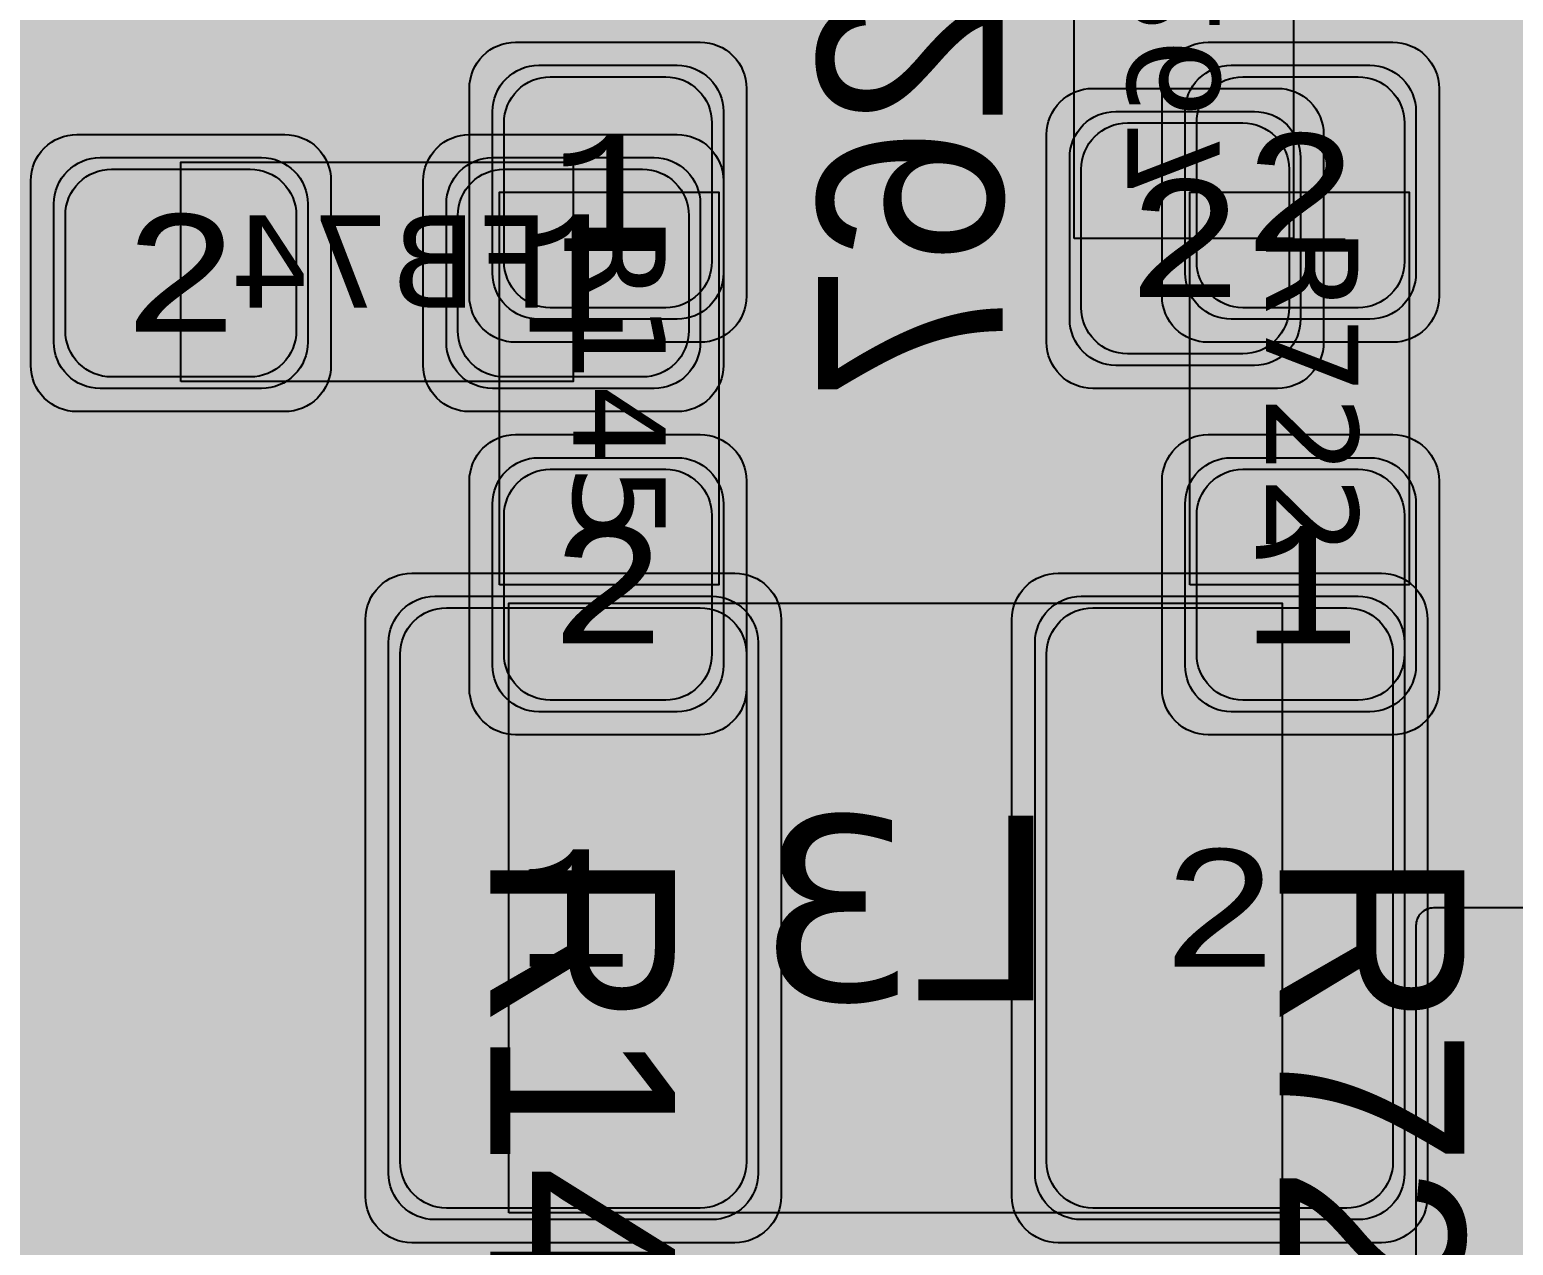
# Model space of a CAD drawing. Extents: x -28 to 199, y -61 to 255.
# Drawn here: x 75 to 81.42, y 243.54 to 248.8 of the extents above; entities that cross this region are included whole.
import ezdxf
from ezdxf.enums import TextEntityAlignment as Align

# ---------------------------------------------------------------- set-up
doc = ezdxf.new("R2010")
doc.units = 0
doc.header["$MEASUREMENT"] = 0
for name, color, linetype in [('ASSEMBLY_OUTLINES_BTM', 191, 'CONTINUOUS'), ('ASSEMBLY_OUTLINES_TOP', 102, 'CONTINUOUS'), ('ASSEMBLY_PART_NUMBERS_BTM', 191, 'CONTINUOUS'), ('ASSEMBLY_PART_NUMBERS_TOP', 102, 'CONTINUOUS'), ('ASSEMBLY_REF_DES_BTM', 191, 'CONTINUOUS'), ('ASSEMBLY_REF_DES_TOP', 102, 'CONTINUOUS'), ('GENERATED_SILKSCREEN_BTM', 255, 'CONTINUOUS'), ('GENERATED_SILKSCREEN_TOP', 140, 'CONTINUOUS'), ('PART_PADS_SMD_BTM', 10, 'CONTINUOUS'), ('PART_PADS_SMD_TOP', 150, 'CONTINUOUS'), ('PIN_NUMBERS_BTM', 8, 'CONTINUOUS'), ('PIN_NUMBERS_TOP', 8, 'CONTINUOUS'), ('PLACEMENT_OUTLINES_BTM', 222, 'CONTINUOUS'), ('PLACEMENT_OUTLINES_TOP', 130, 'CONTINUOUS'), ('PLANE_DATA_LAYER_TOP', 150, 'CONTINUOUS'), ('PLANE_SHAPES_LAYER_2', 230, 'CONTINUOUS'), ('PLANE_SHAPES_LAYER_3', 81, 'CONTINUOUS'), ('PLANE_SHAPES_LAYER_TOP', 150, 'CONTINUOUS'), ('SILKSCREEN_OUTLINES_BTM', 211, 'CONTINUOUS'), ('SILKSCREEN_OUTLINES_TOP', 150, 'CONTINUOUS'), ('SILKSCREEN_REF_DES_BTM', 211, 'CONTINUOUS'), ('SILKSCREEN_REF_DES_TOP', 150, 'CONTINUOUS'), ('SOLDERMASK_PADS_BTM', 12, 'CONTINUOUS'), ('SOLDERMASK_PADS_TOP', 180, 'CONTINUOUS'), ('SOLDERPASTE_PADS_BTM', 12, 'CONTINUOUS'), ('SOLDERPASTE_PADS_TOP', 180, 'CONTINUOUS'), ('TRACES_LAYER_BOTTOM', 10, 'CONTINUOUS'), ('TRACES_LAYER_TOP', 150, 'CONTINUOUS')]:
    doc.layers.add(name, color=color, linetype=linetype)
doc.styles.add('COURIER_NEW', font='COUR.TTF')
doc.styles.add('VERDANA', font='verdana.TTF')
doc.styles.add('VERIBEST_GERBER_0', font='txt')

msp = doc.modelspace()

# ---------------------------------------------------------------- hatches: boundary and pattern name
at = {"layer": 'PLANE_DATA_LAYER_TOP'}
h = msp.add_hatch(color=256, dxfattribs=at)
h.paths.add_polyline_path([(80, 232.365844, -0.1989099556854013), (79.977682, 232.311963), (76.210945, 228.545226, -0.1989133663345171), (76.157063, 228.522908), (59.914305, 228.522908, -0.198913366334503), (59.860423, 228.545226), (59.320177, 229.085472, 0.1989122151386104), (58.966624, 229.231919), (50.250273, 229.231919, 0.0837973501695308), (50.086168, 229.204221, -0.0837986131993937), (50.061158, 229.2), (49.753893, 229.2, -0.1385740107174436), (49.714013, 229.211269, 1.0804036103222296), (49.168413, 228.146495, -0.8191892513054791), (49.139002, 228), (48.689638, 228, -0.1756631756824748), (48.640808, 228.017701, 0.3625092994040223), (47.359192, 228.017701, -0.1756631756824748), (47.310362, 228), (47.000008, 228, 0.414213562373095), (47, 227.999992), (47, 225.568799, -0.1989099556854013), (46.977682, 225.514918), (45.792168, 224.329403, 0.1989122151386141), (45.645721, 223.97585), (45.645721, 222.741241, -0.7495331930101992), (45.505318, 222.700199, 3.4209104294883637), (45.505318, 221.299801, -0.7495331930101992), (45.645721, 221.258759), (45.645721, 216.903659, 0.1989122151386141), (45.792168, 216.550106), (46.977682, 215.364592, -0.1989099556853327), (47, 215.310711), (47, 208.3262, -0.414213562373095), (46.9238, 208.25), (40.250008, 208.25, 0.414213562373095), (40.25, 208.249992), (40.25, 207.509818, -0.1989099556853327), (40.227682, 207.455937), (39.293327, 206.521582, -0.1630063276675114), (39.250007, 206.5, 0.3431077501110799), (39.25, 206.499993, -0.163006327667525), (39.228418, 206.456673), (39.204184, 206.432439, 0.1989122151386036), (39.057737, 206.078886), (39.057737, 199.827847, -0.1989099556853499), (39.035419, 199.773966), (38.237431, 198.975978, -0.1989133663344342), (38.183549, 198.95366), (34.8262, 198.95366, -0.414213562373095), (34.75, 199.02986), (34.75, 206.499992, 0.414213562373095), (34.749992, 206.5), (34.317913, 206.5, -0.1960198588118564), (34.264635, 206.521722, 0.1960197135562124), (33.95, 206.65), (31.85, 206.65, 0.1960197135562153), (31.535365, 206.521722, -0.1960198588118564), (31.482087, 206.5), (30.017913, 206.5, -0.1960198588118564), (29.964635, 206.521722, 0.1960197135562153), (29.65, 206.65), (27.55, 206.65, 0.1960197135562138), (27.235365, 206.521722, -0.196019858811865), (27.182087, 206.5), (26.0762, 206.5, -0.414213562373095), (26, 206.5762), (26, 209.249992, 0.414213562373095), (25.999992, 209.25), (22.5762, 209.25, -0.414213562373095), (22.5, 209.3262), (22.5, 217.1738, -0.414213562373095), (22.5762, 217.25), (40.249992, 217.25, 0.414213562373095), (40.25, 217.250008), (40.25, 235.6738, -0.414213562373095), (40.3262, 235.75), (40.926501, 235.75, -0.3936083065980414), (41.00251, 235.679195, 0.9315311087574788), (42.99749, 235.679195, -0.3936083065980414), (43.073499, 235.75), (45.676501, 235.75, -0.3936083065980414), (45.75251, 235.679195, 0.9315311087574788), (47.74749, 235.679195, -0.3936083065980414), (47.823499, 235.75), (54.749992, 235.75, 0.414213562373095), (54.75, 235.750008), (54.75, 253.9238, -0.414213562373095), (54.8262, 254), (76.4238, 254, -0.414213562373095), (76.5, 253.9238), (76.5, 245.000008, 0.414213562373095), (76.500008, 245), (76.9238, 245, -0.414213562373095), (77, 244.9238), (77, 243.738669, -0.1989099556853327), (76.977682, 243.684788), (75.896687, 242.603793, -0.138572885290835), (75.860519, 242.583563, 0.3470511284967585), (75.4, 242.000001), (75.4, 241.999997, 0.8890740124386082), (76.583563, 241.860519, -0.1385728852907777), (76.603793, 241.896687), (77.853553, 243.146447, 0.1989122151386141), (78, 243.5), (78, 244.9238, -0.414213562373095), (78.0762, 245), (79.9238, 245, -0.414213562373095), (80, 244.9238)], flags=0)
h.paths.add_polyline_path([(43.11, 211.84, -0.9999999999999999), (45.709999999999994, 211.84, -0.9999999999999999)], flags=0)
h.paths.add_polyline_path([(43.11, 232.16, -0.9999999999999999), (45.709999999999994, 232.16, -0.9999999999999999)], flags=0)
h.paths.add_polyline_path([(70.36, 251.16, -0.9999999999999999), (72.96, 251.16, -0.9999999999999999)], flags=0)
h.paths.add_polyline_path([(75.85382, 232.201656, 1.5269321533254407), (77.798344, 234.14618, -0.3083936079367561), (77.75, 234.217106), (77.75, 236.85, 0.1989122151386141), (77.603553, 237.203553), (74.003793, 240.803313, -0.1385728852908702), (73.983563, 240.839481, 0.5290192293501887), (73.056188, 241.191725, -0.5447508126718748), (72.937635, 241.2401, 0.9111800432088785), (70.36, 241), (70.36, 240.999999, 0.7658860095707771), (72.783466, 240.345916, -0.5447523950639244), (72.911374, 240.351799, 0.1812054976169237), (73.260519, 240.116437, -0.1385728852908801), (73.296687, 240.096207), (76.727682, 236.665212, -0.1989099556853327), (76.75, 236.611331), (76.75, 234.217106, -0.3083936079367562), (76.701656, 234.14618, 0.2085264349626477), (75.85382, 233.298344, -0.30839360793669), (75.782894, 233.25), (73.57, 233.25, 0.1989122151386067), (73.216447, 233.103553), (72.190166, 232.077272, -0.292650029123305), (72.109912, 232.059663, 4.55738777888818), (72.879663, 231.289912, -0.0885792902101388), (72.874954, 231.316284), (72.874954, 231.316285, -0.1989099556854013), (72.897272, 231.370166), (73.754788, 232.227682, -0.1989133663345172), (73.80867, 232.25), (75.782894, 232.25, -0.30839360793669)], flags=0)
msp.add_hatch(color=256, dxfattribs=at).paths.add_polyline_path([(86.5, 245.410834, 0.6295033319639212), (86.376092, 245.470251, -0.6295044454666773), (84.75, 246.25), (84.75, 246.250001, -0.0552658350370278), (84.774286, 246.469049, 0.0552677899778323), (84.776137, 246.485741, 0.3911024463721499), (84.705992, 246.5617, -0.2337776404227083), (81.890244, 248.245151, 0.7480290918849526), (81.75, 248.203862), (81.75, 247.239242, 0.5383921361414343), (81.856207, 247.169199, -0.5383922999392079), (83.25, 246.25, -0.5383922999392079), (81.856207, 245.330801, 0.5383921361414342), (81.75, 245.260758), (81.75, 245.000008, -0.414213562373095), (81.749992, 245), (81.0762, 245, 0.414213562373095), (81, 244.9238), (81, 232.127175, -0.1509152546947623), (80.91291, 231.845209, 0.1509126536924128), (80.899638, 231.802238), (80.899638, 231.802237, 0.3535628507789125), (80.959848, 231.727734, -0.3535615999630159), (81.75, 230.75, -0.894550476884915), (79.774631, 230.529421, 0.5905640646136947), (79.646426, 230.566495), (77.210013, 228.130082, 0.1989099556853327), (77.187695, 228.076201), (77.187695, 228.0762, 0.414213562373095), (77.263895, 228), (79.687927, 228, 0.414213562373095), (79.764127, 228.0762), (79.764127, 228.076202, 0.0405672307519167), (79.763127, 228.088506, -0.0405733412202087), (79.75, 228.25, -0.9999999999999999), (81.75, 228.25, -0.0405733412202087), (81.736873, 228.088506, 0.0405672307519167), (81.735873, 228.076202), (81.735873, 228.0762, 0.414213562373095), (81.812073, 228), (86.4238, 228, 0.414213562373095), (86.5, 228.0762)], flags=0)
at = {"layer": 'PLANE_SHAPES_LAYER_2'}
h = msp.add_hatch(color=256, dxfattribs=at)
h.paths.add_polyline_path([(169.5, 129.25), (149.5, 129.25), (142.25, 122), (142.25, 90.5), (147.5, 90.5), (147.5, 80), (154, 80), (154, 69.25), (131.75, 69.25), (131.75, 73.25), (121.25, 73.25), (121.25, 81), (110.5, 81), (110.5, 125.75), (106.5, 125.75), (106.5, 128.75), (93.5, 128.75), (93.5, 120.25), (91.75, 120.25), (91.75, 121.5), (80, 121.5), (80, 118.25), (73.25, 118.25), (73.25, 124.5), (67.5, 124.5), (67.5, 128), (57.75, 128), (57.75, 120.25), (55.25, 120.25), (55.25, 121.5), (47.5, 121.5), (47.5, 119), (35, 119), (35, 134.75), (32.75, 134.75), (32.75, 159.75), (29.25, 159.75), (29.25, 175.25), (22.5, 175.25), (22.5, 195.25), (17.25, 195.25), (17.25, 198), (22.5, 198), (22.5, 216.5), (40.25, 216.5), (40.25, 235.5), (54.5, 235.5), (54.5, 254), (87.25, 254), (87.25, 236.25), (86.25, 236.25), (86.25, 228.75), (81, 228.75), (81, 218.75), (95.25, 218.75), (95.25, 194.5), (87, 194.5), (87, 172), (131.1, 172), (131.1, 208.75), (115.5, 208.75), (115.5, 213.75), (106.75, 213.75), (106.75, 218.75), (110.25, 222.25), (110.25, 226.25), (142.5, 226.25), (142.5, 221.5), (160.5, 221.5), (160.5, 240.75), (169.5, 240.75)])
h.paths.add_polyline_path([(35.5, 149.5), (41.75, 149.5), (41.75, 152), (39.25, 152), (39.25, 154), (37.75, 154), (37.75, 152), (35.5, 152)], flags=16)
h.paths.add_polyline_path([(37.5, 125.75), (37.5, 128.75), (42.75, 128.75), (42.75, 125.75)], flags=16)
h.paths.add_polyline_path([(52, 127.75), (52, 130.75), (54.25, 130.75), (54.25, 127.75)], flags=16)
h.paths.add_polyline_path([(50.75, 219.5), (50.75, 226.5), (71.75, 226.5), (71.75, 219.5)], flags=16)
h.paths.add_polyline_path([(66.5, 150.75), (66.5, 177.5), (72.25, 177.5), (72.25, 150.75)], flags=16)
h.paths.add_polyline_path([(47.25, 185.25), (73, 185.25), (73, 188.25), (70.25, 188.25), (70.25, 191), (47.25, 191)], flags=16)
h.paths.add_polyline_path([(84.5, 208), (84.5, 212.75), (85, 212.75), (85, 208)], flags=16)
h.paths.add_polyline_path([(61.5, 137.25), (87.75, 137.25), (87.75, 140.5), (84.75, 140.5), (84.75, 143), (61.5, 143)], flags=16)
h.paths.add_polyline_path([(88.75, 127), (88.75, 130), (91, 130), (91, 127)], flags=16)
h.paths.add_polyline_path([(85.5, 130.25), (85.5, 132.5), (91, 132.5), (91, 130.25)], flags=16)
h.paths.add_polyline_path([(108.75, 142.25), (135.75, 142.25), (135.75, 145.75), (132.25, 145.75), (132.25, 149), (108.75, 149)], flags=16)
h.paths.add_polyline_path([(114.25, 126.75), (140.75, 126.75), (140.75, 129.75), (137.25, 129.75), (137.25, 133), (114.25, 133)], flags=16)
h.paths.add_polyline_path([(155.25, 180.25), (166.25, 180.25), (166.25, 186.25), (152.25, 186.25), (152.25, 183), (155.25, 183)], flags=16)
at = {"layer": 'PLANE_SHAPES_LAYER_3'}
h = msp.add_hatch(color=256, dxfattribs=at)
h.paths.add_polyline_path([(169.5, 129.25), (149.5, 129.25), (142.25, 122), (142.25, 90.5), (147.5, 90.5), (147.5, 80), (154, 80), (154, 69.25), (131.75, 69.25), (131.75, 73.25), (121.25, 73.25), (121.25, 81), (110.5, 81), (110.5, 125.75), (106.5, 125.75), (106.5, 128.75), (93.5, 128.75), (93.5, 120.25), (91.75, 120.25), (91.75, 121.5), (80, 121.5), (80, 118.25), (73.25, 118.25), (73.25, 124.5), (67.5, 124.5), (67.5, 127.75), (58.25, 127.75), (58.25, 130.25), (88.75, 130.25), (88.75, 127), (91, 127), (91, 132.5), (55, 132.5), (55, 131.25), (52, 131.25), (52, 127.75), (55, 127.75), (55, 127.25), (57.75, 127.25), (57.75, 120.25), (55.25, 120.25), (55.25, 121.5), (47.5, 121.5), (47.5, 119), (35, 119), (35, 134.75), (32.75, 134.75), (32.75, 159.75), (29.25, 159.75), (29.25, 175.25), (22.5, 175.25), (22.5, 195.25), (17.25, 195.25), (17.25, 198), (22.5, 198), (22.5, 216.5), (40.25, 216.5), (40.25, 235.5), (54.5, 235.5), (54.5, 254), (87.25, 254), (87.25, 236.25), (86.25, 236.25), (86.25, 228.75), (81, 228.75), (81, 218.75), (95.25, 218.75), (95.25, 194.5), (87, 194.5), (87, 172), (131.1, 172), (131.1, 208.75), (115.5, 208.75), (115.5, 213.75), (106.75, 213.75), (106.75, 218.75), (110.25, 222.25), (110.25, 226.25), (142.5, 226.25), (142.5, 221.5), (160.5, 221.5), (160.5, 240.75), (169.5, 240.75)])
h.paths.add_polyline_path([(35.5, 149.5), (41.75, 149.5), (41.75, 152), (39.25, 152), (39.25, 154), (37.75, 154), (37.75, 152), (35.5, 152)], flags=16)
h.paths.add_polyline_path([(37.5, 125.75), (37.5, 128.75), (42.75, 128.75), (42.75, 125.75)], flags=16)
h.paths.add_polyline_path([(50.75, 219.5), (50.75, 226.5), (71.75, 226.5), (71.75, 219.5)], flags=16)
h.paths.add_polyline_path([(66.5, 150.75), (66.5, 177.5), (72.25, 177.5), (72.25, 150.75)], flags=16)
h.paths.add_polyline_path([(47.25, 185.25), (73, 185.25), (73, 188.25), (70.25, 188.25), (70.25, 191), (47.25, 191)], flags=16)
h.paths.add_polyline_path([(84.5, 208), (84.5, 212.75), (85, 212.75), (85, 208)], flags=16)
h.paths.add_polyline_path([(61.5, 137.25), (87.75, 137.25), (87.75, 140.5), (84.75, 140.5), (84.75, 143), (61.5, 143)], flags=16)
h.paths.add_polyline_path([(108.75, 142.25), (135.75, 142.25), (135.75, 145.75), (132.25, 145.75), (132.25, 149), (108.75, 149)], flags=16)
h.paths.add_polyline_path([(114.25, 126.75), (140.75, 126.75), (140.75, 129.75), (137.25, 129.75), (137.25, 133), (114.25, 133)], flags=16)
h.paths.add_polyline_path([(155.25, 180.25), (166.25, 180.25), (166.25, 186.25), (152.25, 186.25), (152.25, 183), (155.25, 183)], flags=16)

# ---------------------------------------------------------------- linework, layer by layer
at = {"layer": 'ASSEMBLY_OUTLINES_BTM'}
for points in [[(79.52, 247.9), (79.52, 249.6), (80.47, 249.6), (80.47, 247.9)], [(75.65, 247.28), (75.65, 248.23), (77.35, 248.23), (77.35, 247.28)], [(77.07, 243.68), (77.07, 246.32), (80.42, 246.32), (80.42, 243.68)]]:
    msp.add_lwpolyline(points, close=True, dxfattribs=at)
at = {"layer": 'ASSEMBLY_OUTLINES_TOP'}
for points in [[(77.03, 246.4), (77.03, 248.1), (77.98, 248.1), (77.98, 246.4)], [(80.02, 246.4), (80.02, 248.1), (80.97, 248.1), (80.97, 246.4)]]:
    msp.add_lwpolyline(points, close=True, dxfattribs=at)
at = {"layer": 'GENERATED_SILKSCREEN_BTM', "const_width": 0.15}
for points in [[(79.520005, 248.457911, 1.22306e-05), (79.519995, 248.457902), (79.519995, 249.042098, 1.22306e-05), (79.520005, 249.042089), (79.520005, 248.457911)], [(80.470005, 248.466156, 1.1642e-05), (80.469995, 248.466164), (80.469995, 249.033836, 1.1642e-05), (80.470005, 249.033844), (80.470005, 248.466156)], [(76.792098, 248.230005, 1.22306e-05), (76.792089, 248.229995), (76.207911, 248.229995, 1.22306e-05), (76.207902, 248.230005), (76.792098, 248.230005)], [(76.783844, 247.279995), (76.216156, 247.279995, 1.1642e-05), (76.216164, 247.280005), (76.783836, 247.280005, 1.1642e-05), (76.783844, 247.279995)], [(79.333844, 246.320005, 1.1642e-05), (79.333836, 246.319995), (78.166164, 246.319995, 1.1642e-05), (78.166156, 246.320005), (79.333844, 246.320005)], [(79.333844, 243.679995), (78.166156, 243.679995, 1.1642e-05), (78.166164, 243.680005), (79.333836, 243.680005, 1.1642e-05), (79.333844, 243.679995)]]:
    msp.add_lwpolyline(points, format="xyb", dxfattribs=at)
for points in [[(78.5236, 248.8828), (78.5196, 248.8788), (78.41, 248.7444), (78.4092, 248.7412), (78.4084, 248.7388), (78.4076, 248.738), (78.4068, 248.7348), (78.4068, 248.4652), (78.4076, 248.462), (78.4076, 248.4612), (78.4084, 248.4604), (78.4092, 248.458), (78.41, 248.4548)], [(78.41, 248.4548), (78.5196, 248.3204), (78.5236, 248.318), (78.5268, 248.3172), (78.5292, 248.3156), (78.5324, 248.3148), (78.642, 248.3148), (78.6444, 248.3156), (78.65, 248.3172), (78.654, 248.318), (78.6556, 248.3204), (79.0884, 248.8532), (79.174, 248.8532), (79.174, 248.3308), (79.1756, 248.3252), (79.1788, 248.3204), (79.1844, 248.318), (79.1908, 248.3172), (79.1964, 248.318), (79.202, 248.3204), (79.2052, 248.3252), (79.2068, 248.3308), (79.2068, 248.87), (79.2052, 248.8764), (79.2012, 248.8804)], [(79.0692, 248.8804), (79.0676, 248.8788), (78.634, 248.3468), (78.5404, 248.3468), (78.4396, 248.4716), (78.4396, 248.73), (78.546, 248.8604), (78.5476, 248.866), (78.5468, 248.8708), (78.5444, 248.8764), (78.5396, 248.8796)], [(78.41, 247.6988), (78.5196, 247.5644), (78.5236, 247.5604), (78.53, 247.5596), (78.534, 247.5604), (78.5388, 247.562), (78.542, 247.5644), (78.5452, 247.5684), (78.5476, 247.5724), (78.5484, 247.5764), (78.5484, 247.5804), (78.546, 247.5836), (78.4396, 247.7148), (78.4396, 247.974), (78.5404, 248.0972), (78.8276, 248.0972), (78.7388, 247.9884), (78.738, 247.9852), (78.7372, 247.9836), (78.7372, 247.9828), (78.7364, 247.9828), (78.7356, 247.9788), (78.7356, 247.7092), (78.7364, 247.706), (78.7372, 247.7052), (78.7372, 247.7044), (78.738, 247.702), (78.7388, 247.6988), (78.8476, 247.5644), (78.85, 247.5636), (78.8508, 247.562), (78.8516, 247.5612), (78.8532, 247.5612), (78.8588, 247.5596), (78.8612, 247.5588), (79.0812, 247.5588), (79.0852, 247.5596), (79.0884, 247.5612), (79.0916, 247.562), (79.094, 247.5644), (79.2036, 247.6988), (79.2052, 247.7028), (79.206, 247.7036), (79.206, 247.7052), (79.2068, 247.7068), (79.2068, 247.7076), (79.2068, 247.7092), (79.2068, 247.9788), (79.206, 247.982), (79.2052, 247.9852), (79.2036, 247.9884), (79.094, 248.1228), (79.0924, 248.1244), (79.0916, 248.126), (79.0892, 248.1276), (79.0836, 248.1292), (79.0812, 248.13), (78.5324, 248.13), (78.5284, 248.1292), (78.5252, 248.1276), (78.5236, 248.126), (78.522, 248.1244), (78.5196, 248.1228), (78.41, 247.9884), (78.4092, 247.9852), (78.4084, 247.9828), (78.4076, 247.982), (78.4068, 247.9788), (78.4068, 247.7092), (78.4076, 247.706), (78.4076, 247.7052), (78.4084, 247.7044), (78.4092, 247.702), (78.41, 247.6988)], [(78.8692, 248.0972), (79.0732, 248.0972), (79.174, 247.974), (79.174, 247.7156), (79.0732, 247.5908), (78.8692, 247.5908), (78.7676, 247.7156), (78.7676, 247.974), (78.8692, 248.0972)], [(79.1828, 247.2636), (79.1884, 247.2652), (79.194, 247.2644), (79.1988, 247.2604), (79.202, 247.2564), (79.2036, 247.2508), (79.2044, 247.2452), (79.202, 247.2404), (79.198, 247.2364), (78.4308, 246.8052), (78.4268, 246.8036), (78.4236, 246.8036), (78.4204, 246.8036), (78.4172, 246.8052), (78.4124, 246.8076), (78.4092, 246.8108), (78.4076, 246.8148), (78.4068, 246.8188), (78.4068, 247.3588), (78.4084, 247.3644), (78.4124, 247.3684), (78.4172, 247.3716), (78.4236, 247.3724), (78.4292, 247.3716), (78.4348, 247.3684), (78.4388, 247.3644), (78.4396, 247.3588), (78.4396, 246.846), (79.1828, 247.2636)], [(75.402, 243.838), (75.265, 244.006), (75.262, 244.011), (75.258, 244.012), (75.254, 244.014), (75.249, 244.015), (74.563, 244.015), (74.558, 244.014), (74.554, 244.012), (74.552, 244.01), (74.55, 244.009), (74.547, 244.006), (74.41, 243.838), (74.409, 243.835), (74.408, 243.832), (74.407, 243.831), (74.406, 243.827), (74.406, 243.49), (74.407, 243.485), (74.408, 243.483), (74.409, 243.48), (74.41, 243.477), (74.547, 243.308)], [(74.58, 243.332), (74.447, 243.497), (74.447, 243.82), (74.573, 243.974), (75.239, 243.974), (75.365, 243.82), (75.365, 243.497), (75.232, 243.332)], [(75.265, 243.308), (75.402, 243.477), (75.404, 243.481), (75.405, 243.482), (75.405, 243.485), (75.406, 243.486), (75.406, 243.487), (75.406, 243.49), (75.406, 243.827), (75.405, 243.831), (75.404, 243.835), (75.402, 243.838)]]:
    msp.add_lwpolyline(points, dxfattribs=at)
at = {"layer": 'GENERATED_SILKSCREEN_TOP', "const_width": 0.15}
for points in [[(77.980005, 246.957902, 1.22306e-05), (77.979995, 246.957911), (77.979995, 247.542089, 1.22306e-05), (77.980005, 247.542098), (77.980005, 246.957902)], [(80.020005, 246.957911, 1.22306e-05), (80.019995, 246.957902), (80.019995, 247.542098, 1.22306e-05), (80.020005, 247.542089), (80.020005, 246.957911)], [(77.030005, 246.966164, 1.1642e-05), (77.029995, 246.966156), (77.029995, 247.533844, 1.1642e-05), (77.030005, 247.533836), (77.030005, 246.966164)], [(80.970005, 246.966156, 1.1642e-05), (80.969995, 246.966164), (80.969995, 247.533836, 1.1642e-05), (80.970005, 247.533844), (80.970005, 246.966156)]]:
    msp.add_lwpolyline(points, format="xyb", dxfattribs=at)
for points in [[(77.4892, 244.5752), (77.4908, 244.5728), (77.4948, 244.572), (77.4988, 244.5696), (77.5028, 244.5696), (77.6676, 244.5696), (77.6716, 244.5696), (77.674, 244.572), (77.6764, 244.572), (77.6772, 244.5728), (77.678, 244.5736), (77.6804, 244.5752), (77.79, 244.7112), (77.7916, 244.7152), (77.7924, 244.7176), (77.7932, 244.7216), (77.7932, 245.1248), (77.7916, 245.132), (77.7876, 245.136), (77.7836, 245.1408), (77.7772, 245.1424), (77.0092, 245.1424), (77.0028, 245.1408), (76.9988, 245.1368), (76.9964, 245.132), (76.9956, 245.1264), (76.9964, 245.12), (76.9988, 245.1144), (77.0028, 245.1104), (77.0092, 245.1088), (77.3772, 245.1088), (77.3772, 244.7328), (77.0044, 244.6016), (76.9988, 244.5984), (76.9956, 244.5928), (76.9948, 244.5864), (76.9964, 244.5816), (76.9996, 244.5768), (77.0036, 244.5728), (77.0084, 244.5704), (77.0148, 244.572), (77.3876, 244.7032), (77.4892, 244.5752)], [(77.7604, 245.1088), (77.7604, 244.7256), (77.6596, 244.6016), (77.5108, 244.6016), (77.4092, 244.7256), (77.4092, 245.1088), (77.7604, 245.1088)], [(80.9092, 244.5756), (80.9108, 244.5732), (80.9148, 244.5724), (80.9188, 244.57), (80.9228, 244.57), (81.0876, 244.57), (81.0916, 244.57), (81.094, 244.5724), (81.0964, 244.5724), (81.0972, 244.5732), (81.098, 244.574), (81.1004, 244.5756), (81.21, 244.7116), (81.2116, 244.7156), (81.2124, 244.718), (81.2132, 244.722), (81.2132, 245.1252), (81.2116, 245.1324), (81.2076, 245.1364), (81.2036, 245.1412), (81.1972, 245.1428), (80.4292, 245.1428), (80.4228, 245.1412), (80.4188, 245.1372), (80.4164, 245.1324), (80.4156, 245.1268), (80.4164, 245.1204), (80.4188, 245.1148), (80.4228, 245.1108), (80.4292, 245.1092), (80.7972, 245.1092), (80.7972, 244.7332), (80.4244, 244.602), (80.4188, 244.5988), (80.4156, 244.5932), (80.4148, 244.5868), (80.4164, 244.582), (80.4196, 244.5772), (80.4236, 244.5732), (80.4284, 244.5708), (80.4348, 244.5724), (80.8076, 244.7036), (80.9092, 244.5756)], [(81.1804, 245.1092), (81.1804, 244.726), (81.0796, 244.602), (80.9308, 244.602), (80.8292, 244.726), (80.8292, 245.1092), (81.1804, 245.1092)], [(80.4372, 244.2756), (80.4316, 244.2772), (80.426, 244.2764), (80.4212, 244.2724), (80.418, 244.2684), (80.4164, 244.2628), (80.4156, 244.2572), (80.418, 244.2524), (80.422, 244.2484), (81.1892, 243.8172), (81.1932, 243.8156), (81.1964, 243.8156), (81.1996, 243.8156), (81.2028, 243.8172), (81.2076, 243.8196), (81.2108, 243.8228), (81.2124, 243.8268), (81.2132, 243.8308), (81.2132, 244.3708), (81.2116, 244.3764), (81.2076, 244.3804), (81.2028, 244.3836), (81.1964, 244.3844), (81.1908, 244.3836), (81.1852, 244.3804), (81.1812, 244.3764), (81.1804, 244.3708), (81.1804, 243.858), (80.4372, 244.2756)], [(77.026, 244.2704), (77.0252, 244.2768), (77.0212, 244.28), (77.0156, 244.2824), (77.0092, 244.2832), (77.0036, 244.2824), (76.998, 244.28), (76.994, 244.2768), (76.9932, 244.2704), (76.9932, 243.9584), (76.994, 243.9528), (76.998, 243.948), (77.0036, 243.9456), (77.0092, 243.9448), (77.0156, 243.9456), (77.0212, 243.948), (77.0252, 243.9528), (77.026, 243.9584), (77.026, 244.0992), (77.7772, 244.0992), (77.7828, 244.1), (77.7868, 244.1024), (77.7892, 244.1064), (77.79, 244.112), (77.7908, 244.116), (77.7908, 244.12), (77.7892, 244.1232), (77.786, 244.1264), (77.5668, 244.2824), (77.5612, 244.2848), (77.5564, 244.2848), (77.5508, 244.2824), (77.5468, 244.2784), (77.5436, 244.2736), (77.542, 244.268), (77.5436, 244.2624), (77.5476, 244.2584), (77.7268, 244.1304), (77.026, 244.1304), (77.026, 244.2704)], [(77.766, 243.168), (77.2804, 243.6536), (77.2756, 243.6568), (77.2708, 243.6584), (77.266, 243.6576), (77.2604, 243.6544), (77.2564, 243.6528), (77.254, 243.6496), (77.2524, 243.6464), (77.2516, 243.6424), (77.2516, 243.172)], [(80.4132, 243.0748), (80.4132, 243.614), (80.4148, 243.6204), (80.4188, 243.6244), (80.4236, 243.6284), (80.4292, 243.63), (80.5388, 243.63), (80.5412, 243.6292), (80.5468, 243.6276), (80.5492, 243.626), (80.5508, 243.6244), (80.5524, 243.6228), (80.986, 243.0908)], [(81.1804, 243.2156), (81.1804, 243.474), (81.074, 243.6044), (81.0724, 243.61), (81.0732, 243.6148), (81.0756, 243.6204), (81.0804, 243.6236), (81.086, 243.6268), (81.0916, 243.6276), (81.0964, 243.6268), (81.1004, 243.6228), (81.21, 243.4884), (81.2108, 243.4852), (81.2116, 243.4828), (81.2124, 243.482), (81.2132, 243.4788), (81.2132, 243.2092)], [(77.2852, 243.6024), (77.714, 243.172), (77.2852, 243.172), (77.2852, 243.6024)], [(80.9644, 243.0644), (80.5316, 243.5972), (80.446, 243.5972), (80.446, 243.0748)]]:
    msp.add_lwpolyline(points, dxfattribs=at)
at = {"layer": 'PART_PADS_SMD_BTM'}
for points in [[(80.3, 248.45, -0.4142135624), (80.5, 248.25), (80.5, 247.55, -0.4142135624), (80.3, 247.35), (79.7, 247.35, -0.4142135624), (79.5, 247.55), (79.5, 248.25, -0.4142135624), (79.7, 248.45)], [(76.2, 247.45, -0.4142135624), (76, 247.25), (75.3, 247.25, -0.4142135624), (75.1, 247.45), (75.1, 248.05, -0.4142135624), (75.3, 248.25), (76, 248.25, -0.4142135624), (76.2, 248.05)], [(77.9, 247.45, -0.4142135624), (77.7, 247.25), (77, 247.25, -0.4142135624), (76.8, 247.45), (76.8, 248.05, -0.4142135624), (77, 248.25), (77.7, 248.25, -0.4142135624), (77.9, 248.05)], [(77.95, 246.35, -0.4142135624), (78.15, 246.15), (78.15, 243.85, -0.4142135624), (77.95, 243.65), (76.75, 243.65, -0.4142135624), (76.55, 243.85), (76.55, 246.15, -0.4142135624), (76.75, 246.35)], [(80.75, 246.35, -0.4142135624), (80.95, 246.15), (80.95, 243.85, -0.4142135624), (80.75, 243.65), (79.55, 243.65, -0.4142135624), (79.35, 243.85), (79.35, 246.15, -0.4142135624), (79.55, 246.35)]]:
    msp.add_lwpolyline(points, format="xyb", close=True, dxfattribs=at)
at = {"layer": 'PART_PADS_SMD_TOP'}
for points in [[(77.8, 248.65, -0.4142135624), (78, 248.45), (78, 247.75, -0.4142135624), (77.8, 247.55), (77.2, 247.55, -0.4142135624), (77, 247.75), (77, 248.45, -0.4142135624), (77.2, 248.65)], [(80.2, 247.55, -0.4142135624), (80, 247.75), (80, 248.45, -0.4142135624), (80.2, 248.65), (80.8, 248.65, -0.4142135624), (81, 248.45), (81, 247.75, -0.4142135624), (80.8, 247.55)], [(77.8, 246.95, -0.4142135624), (78, 246.75), (78, 246.05, -0.4142135624), (77.8, 245.85), (77.2, 245.85, -0.4142135624), (77, 246.05), (77, 246.75, -0.4142135624), (77.2, 246.95)], [(80.2, 245.85, -0.4142135624), (80, 246.05), (80, 246.75, -0.4142135624), (80.2, 246.95), (80.8, 246.95, -0.4142135624), (81, 246.75), (81, 246.05, -0.4142135624), (80.8, 245.85)]]:
    msp.add_lwpolyline(points, format="xyb", close=True, dxfattribs=at)
at = {"layer": 'PLACEMENT_OUTLINES_BTM'}
for points in [[(79.52, 247.9), (79.52, 249.6), (80.47, 249.6), (80.47, 247.9)], [(75.65, 247.28), (75.65, 248.23), (77.35, 248.23), (77.35, 247.28)], [(77.07, 243.68), (77.07, 246.32), (80.42, 246.32), (80.42, 243.68)]]:
    msp.add_lwpolyline(points, close=True, dxfattribs=at)
at = {"layer": 'PLACEMENT_OUTLINES_TOP'}
for points in [[(77.03, 246.4), (77.03, 248.1), (77.98, 248.1), (77.98, 246.4)], [(80.02, 246.4), (80.02, 248.1), (80.97, 248.1), (80.97, 246.4)]]:
    msp.add_lwpolyline(points, close=True, dxfattribs=at)
at = {"layer": 'PLANE_DATA_LAYER_TOP'}
msp.add_lwpolyline([(86.5, 228.0762), (86.5, 245.410834, 0.629503332), (86.376092, 245.470251, -0.6295044455), (84.75, 246.25), (84.75, 246.250001, -0.055265835), (84.774286, 246.469049, 0.05526779), (84.776137, 246.485741, 0.3911024464), (84.705992, 246.5617, -0.2337776404), (81.890244, 248.245151, 0.7480290919), (81.75, 248.203862), (81.75, 247.239242, 0.5383921361), (81.856207, 247.169199, -0.5383922999), (83.25, 246.25, -0.5383922999), (81.856207, 245.330801, 0.5383921361), (81.75, 245.260758), (81.75, 245.000008, -0.4142135624), (81.749992, 245), (81.0762, 245, 0.4142135624), (81, 244.9238), (81, 232.127175, -0.1509152547)], format="xyb", dxfattribs=at)
at = {"layer": 'PLANE_SHAPES_LAYER_TOP'}
for points in [[(68.75, 242.5), (76.5, 242.5), (68.75, 254), (76.5, 254)], [(76.5, 242.5), (81.75, 242.5), (76.5, 245), (81.75, 245)]]:
    msp.add_solid(points, dxfattribs=at)
at = {"layer": 'SILKSCREEN_OUTLINES_BTM'}
for points in [[(79.52, 247.9), (79.52, 249.6), (80.47, 249.6), (80.47, 247.9)], [(75.65, 247.28), (75.65, 248.23), (77.35, 248.23), (77.35, 247.28)], [(77.07, 243.68), (77.07, 246.32), (80.42, 246.32), (80.42, 243.68)]]:
    msp.add_lwpolyline(points, close=True, dxfattribs=at)
at = {"layer": 'SILKSCREEN_OUTLINES_TOP'}
for points in [[(77.03, 246.4), (77.03, 248.1), (77.98, 248.1), (77.98, 246.4)], [(80.02, 246.4), (80.02, 248.1), (80.97, 248.1), (80.97, 246.4)]]:
    msp.add_lwpolyline(points, close=True, dxfattribs=at)
at = {"layer": 'SOLDERMASK_PADS_BTM'}
for points in [[(80.4, 248.55, -0.4142135624), (80.6, 248.35), (80.6, 247.45, -0.4142135624), (80.4, 247.25), (79.6, 247.25, -0.4142135624), (79.4, 247.45), (79.4, 248.35, -0.4142135624), (79.6, 248.55)], [(76.3, 247.35, -0.4142135624), (76.1, 247.15), (75.2, 247.15, -0.4142135624), (75, 247.35), (75, 248.15, -0.4142135624), (75.2, 248.35), (76.1, 248.35, -0.4142135624), (76.3, 248.15)], [(78, 247.35, -0.4142135624), (77.8, 247.15), (76.9, 247.15, -0.4142135624), (76.7, 247.35), (76.7, 248.15, -0.4142135624), (76.9, 248.35), (77.8, 248.35, -0.4142135624), (78, 248.15)], [(78.05, 246.45, -0.4142135624), (78.25, 246.25), (78.25, 243.75, -0.4142135624), (78.05, 243.55), (76.65, 243.55, -0.4142135624), (76.45, 243.75), (76.45, 246.25, -0.4142135624), (76.65, 246.45)], [(80.85, 246.45, -0.4142135624), (81.05, 246.25), (81.05, 243.75, -0.4142135624), (80.85, 243.55), (79.45, 243.55, -0.4142135624), (79.25, 243.75), (79.25, 246.25, -0.4142135624), (79.45, 246.45)]]:
    msp.add_lwpolyline(points, format="xyb", close=True, dxfattribs=at)
at = {"layer": 'SOLDERMASK_PADS_TOP'}
for points in [[(77.9, 248.75, -0.4142135624), (78.1, 248.55), (78.1, 247.65, -0.4142135624), (77.9, 247.45), (77.1, 247.45, -0.4142135624), (76.9, 247.65), (76.9, 248.55, -0.4142135624), (77.1, 248.75)], [(80.1, 247.45, -0.4142135624), (79.9, 247.65), (79.9, 248.55, -0.4142135624), (80.1, 248.75), (80.9, 248.75, -0.4142135624), (81.1, 248.55), (81.1, 247.65, -0.4142135624), (80.9, 247.45)], [(77.9, 247.05, -0.4142135624), (78.1, 246.85), (78.1, 245.95, -0.4142135624), (77.9, 245.75), (77.1, 245.75, -0.4142135624), (76.9, 245.95), (76.9, 246.85, -0.4142135624), (77.1, 247.05)], [(80.1, 245.75, -0.4142135624), (79.9, 245.95), (79.9, 246.85, -0.4142135624), (80.1, 247.05), (80.9, 247.05, -0.4142135624), (81.1, 246.85), (81.1, 245.95, -0.4142135624), (80.9, 245.75)]]:
    msp.add_lwpolyline(points, format="xyb", close=True, dxfattribs=at)
at = {"layer": 'SOLDERPASTE_PADS_BTM'}
for points in [[(80.25, 248.4, -0.4142135624), (80.45, 248.2), (80.45, 247.6, -0.4142135624), (80.25, 247.4), (79.75, 247.4, -0.4142135624), (79.55, 247.6), (79.55, 248.2, -0.4142135624), (79.75, 248.4)], [(76.15, 247.5, -0.4142135624), (75.95, 247.3), (75.35, 247.3, -0.4142135624), (75.15, 247.5), (75.15, 248, -0.4142135624), (75.35, 248.2), (75.95, 248.2, -0.4142135624), (76.15, 248)], [(77.85, 247.5, -0.4142135624), (77.65, 247.3), (77.05, 247.3, -0.4142135624), (76.85, 247.5), (76.85, 248, -0.4142135624), (77.05, 248.2), (77.65, 248.2, -0.4142135624), (77.85, 248)], [(77.9, 246.3, -0.4142135624), (78.1, 246.1), (78.1, 243.9, -0.4142135624), (77.9, 243.7), (76.8, 243.7, -0.4142135624), (76.6, 243.9), (76.6, 246.1, -0.4142135624), (76.8, 246.3)], [(80.7, 246.3, -0.4142135624), (80.9, 246.1), (80.9, 243.9, -0.4142135624), (80.7, 243.7), (79.6, 243.7, -0.4142135624), (79.4, 243.9), (79.4, 246.1, -0.4142135624), (79.6, 246.3)]]:
    msp.add_lwpolyline(points, format="xyb", close=True, dxfattribs=at)
at = {"layer": 'SOLDERPASTE_PADS_TOP'}
for points in [[(77.75, 248.6, -0.4142135624), (77.95, 248.4), (77.95, 247.8, -0.4142135624), (77.75, 247.6), (77.25, 247.6, -0.4142135624), (77.05, 247.8), (77.05, 248.4, -0.4142135624), (77.25, 248.6)], [(80.25, 247.6, -0.4142135624), (80.05, 247.8), (80.05, 248.4, -0.4142135624), (80.25, 248.6), (80.75, 248.6, -0.4142135624), (80.95, 248.4), (80.95, 247.8, -0.4142135624), (80.75, 247.6)], [(77.75, 246.9, -0.4142135624), (77.95, 246.7), (77.95, 246.1, -0.4142135624), (77.75, 245.9), (77.25, 245.9, -0.4142135624), (77.05, 246.1), (77.05, 246.7, -0.4142135624), (77.25, 246.9)], [(80.25, 245.9, -0.4142135624), (80.05, 246.1), (80.05, 246.7, -0.4142135624), (80.25, 246.9), (80.75, 246.9, -0.4142135624), (80.95, 246.7), (80.95, 246.1, -0.4142135624), (80.75, 245.9)]]:
    msp.add_lwpolyline(points, format="xyb", close=True, dxfattribs=at)
at = {"layer": 'TRACES_LAYER_BOTTOM', "const_width": 0.5}
for points in [[(77.5, 249.65), (77.5, 248.75), (77.35, 248.6), (77.35, 247.75)], [(80, 247.9), (80, 246.925), (80.15, 246.775), (80.15, 245)], [(72.9, 247.75), (75.65, 247.75)], [(77.35, 247.75), (77.35, 245)], [(82.8, 242.5), (82.8, 244.33392), (82.13392, 245), (80.15, 245)]]:
    msp.add_lwpolyline(points, dxfattribs=at)
at = {"layer": 'TRACES_LAYER_TOP', "const_width": 0.5}
for points in [[(77.75, 250.55), (77.75, 249.623), (77.5, 249.373), (77.5, 248.1)], [(80.5, 250.55), (80.5, 248.1)], [(49.4, 228.7), (50.218354, 228.7), (50.250273, 228.731919), (58.966624, 228.731919), (59.675635, 228.022908), (76.395733, 228.022908), (80.5, 232.127175), (80.5, 246.4)], [(76, 242), (77.5, 243.5), (77.5, 246.4)]]:
    msp.add_lwpolyline(points, dxfattribs=at)

# ---------------------------------------------------------------- texts
at = {"layer": 'ASSEMBLY_PART_NUMBERS_BTM', "style": 'VERIBEST_GERBER_0', "text_generation_flag": 2}
msp.add_text('CL10B104KB8SFNC', height=2.032, rotation=90, dxfattribs=at).set_placement((80.04, 250.5), align=Align.TOP_LEFT)
for s, p in [('NLFV32T-1R0M-EF', (78.75, 247.54)), ('MPZ1608S221A_1', (76.5, 245.21)), ('CL10B104KB8SFNC', (97.25, 243.54))]:
    msp.add_text(s, height=2.032, dxfattribs=at).set_placement(p, align=Align.TOP_LEFT)
at = {"layer": 'ASSEMBLY_PART_NUMBERS_TOP', "style": 'VERIBEST_GERBER_0'}
for s, p in [('APT2012CGCK', (80.29, 251.5)), ('APT2012CGCK', (83.04, 251.5)), ('ERJ-3EKF2701V', (83.04, 247.25))]:
    msp.add_text(s, height=2.032, rotation=270, dxfattribs=at).set_placement(p, align=Align.TOP_LEFT)
at = {"layer": 'ASSEMBLY_REF_DES_BTM', "style": 'VERDANA', "text_generation_flag": 2}
msp.add_text('R267', height=0.4, rotation=90, dxfattribs=at).set_placement((79.75, 249.5), align=Align.TOP_LEFT)
for s, height, p in [('FB74', 0.4, (77.25, 248)), ('L3', 0.8, (79.45, 245.4))]:
    msp.add_text(s, height=height, dxfattribs=at).set_placement(p, align=Align.TOP_LEFT)
at = {"layer": 'ASSEMBLY_REF_DES_TOP', "style": 'VERDANA'}
for s, p in [('R145', (77.75, 248)), ('R722', (80.75, 247.95))]:
    msp.add_text(s, height=0.4, rotation=270, dxfattribs=at).set_placement(p, align=Align.TOP_LEFT)
at = {"layer": 'PIN_NUMBERS_BTM', "style": 'COURIER_NEW'}
for s, p in [('1', (77.5, 248.1)), ('2', (80.5, 248.1)), ('2', (80, 247.9)), ('2', (75.65, 247.75)), ('1', (77.35, 247.75)), ('2', (77.5, 246.4)), ('1', (80.5, 246.4)), ('1', (77.35, 245)), ('2', (80.15, 245))]:
    msp.add_text(s, height=0.508, dxfattribs=at).set_placement(p, align=Align.MIDDLE_CENTER)
at = {"layer": 'PIN_NUMBERS_TOP', "style": 'COURIER_NEW'}
for s, p in [('1', (77.5, 248.1)), ('2', (80.5, 248.1)), ('2', (80, 247.9)), ('2', (75.65, 247.75)), ('1', (77.35, 247.75)), ('2', (77.5, 246.4)), ('1', (80.5, 246.4)), ('1', (77.35, 245)), ('2', (80.15, 245))]:
    msp.add_text(s, height=0.508, dxfattribs=at).set_placement(p, align=Align.MIDDLE_CENTER)
at = {"layer": 'SILKSCREEN_REF_DES_BTM', "style": 'VERIBEST_GERBER_0', "text_generation_flag": 2}
for s, height, p in [('R267', 0.8, (78.41, 249.75)), ('C260', 1, (74.41, 244.15))]:
    msp.add_text(s, height=height, rotation=90, dxfattribs=at).set_placement(p, align=Align.TOP_LEFT)
at = {"layer": 'SILKSCREEN_REF_DES_TOP', "style": 'VERIBEST_GERBER_0'}
for s, p in [('R145', (77.79, 245.25)), ('R722', (81.21, 245.25))]:
    msp.add_text(s, height=0.8, rotation=270, dxfattribs=at).set_placement(p, align=Align.TOP_LEFT)

doc.saveas('drawing.dxf')
